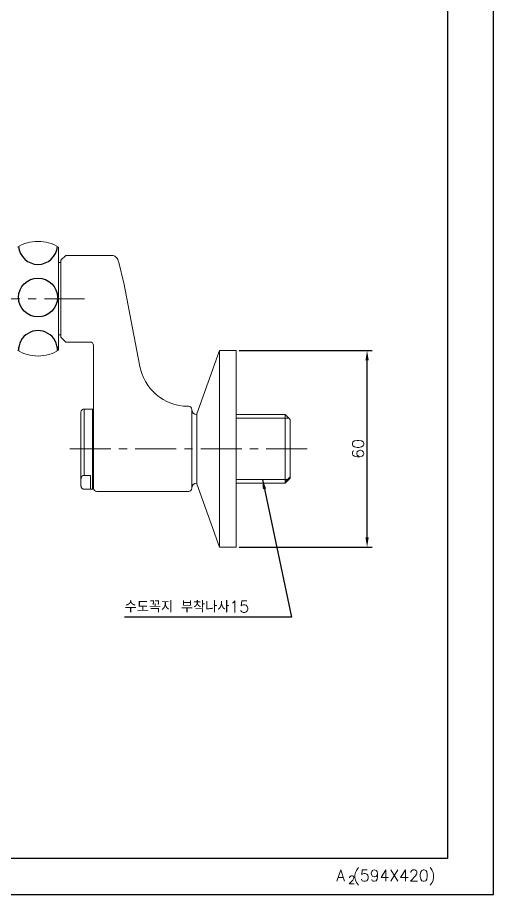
# Model space of a CAD drawing. Header units: millimetres. Extents: x 1435 to 2029, y -1230 to -810.
# Drawn here: x 1883.6 to 2028.9, y -1229.7 to -962 of the extents above; entities that cross this region are included whole.
import ezdxf

# ---------------------------------------------------------------- set-up
doc = ezdxf.new("R2010")
doc.units = ezdxf.units.MM
doc.header["$LTSCALE"] = 10
doc.linetypes.add('CENTER', pattern=[2, 1.25, -0.25, 0.25, -0.25])
doc.layers.get('0').update_dxf_attribs({"color": 2})
for name, color, linetype in [('00_COMPONENTS', 7, 'Continuous'), ('08_ALL_FEATURES', 7, 'Continuous'), ('1', 1, 'CENTER'), ('CENTER', 1, 'CENTER'), ('D', 2, 'Continuous'), ('DIM', 2, 'Continuous'), ('DWG', 7, 'Continuous')]:
    doc.layers.add(name, color=color, linetype=linetype)
doc.styles.add('GHS', font='romans', dxfattribs={"bigfont": 'ghs'})
doc.dimstyles.new('ISO-25', dxfattribs={"dimscale": 0, "dimtxt": 3.5, "dimasz": 3, "dimexe": 1.5, "dimexo": 1, "dimgap": 1, "dimtad": 3, "dimtoh": 1, "dimdec": 4, "dimzin": 9, "dimdsep": 46, "dimtxsty": 'GHS', "dimcen": 2.5, "dimclrd": 256, "dimclre": 256, "dimclrt": 256, "dimadec": 4, "dimazin": 2, "dimtfac": 1, "dimtdec": 4, "dimtix": 1, "dimtmove": 2, "dimatfit": 3, "dimfxl": 0, "dimlwd": 25, "dimlwe": 25, "dimarcsym": 0})

# ---------------------------------------------------------------- blocks, each defined once
blk = doc.blocks.new('*D2')
at = {"layer": 'Defpoints', "color": 0}
for p in [(1950.3, -1063.62), (1990.32, -1063.62), (1950.3, -1123.62)]:
    blk.add_point(p, dxfattribs=at)
at = {"layer": 'DIM', "lineweight": 25}
for p, q in [((1951.3, -1063.62), (1991.82, -1063.62)), ((1990.32, -1120.62), (1990.32, -1066.62)), ((1951.3, -1123.62), (1991.82, -1123.62))]:
    blk.add_line(p, q, dxfattribs=at)
at = {"layer": 'DIM'}
for points in [[(1989.82, -1066.62), (1990.82, -1066.62), (1990.32, -1063.62)], [(1989.82, -1120.62), (1990.82, -1120.62), (1990.32, -1123.62)]]:
    blk.add_solid(points, dxfattribs=at)
at = {"layer": 'DIM', "insert": (1987.57, -1093.62), "char_height": 3.5, "attachment_point": 5, "rotation": 90, "style": 'GHS'}
blk.add_mtext('60', dxfattribs=at)

msp = doc.modelspace()

# ---------------------------------------------------------------- linework, layer by layer
at = {"color": 4}
for p, q in [((2014.90275, -843.6547), (2014.90275, -1218.6547)), ((2014.90275, -1218.6547), (1465.90275, -1218.6547))]:
    msp.add_line(p, q, dxfattribs=at)
at = {"lineweight": 5}
for p, q in [((1965.2965, -1103.71987), (1965.2965, -1083.63958)), ((1966.7965, -1102.21987), (1966.7965, -1085.01436)), ((1965.2965, -1103.71987), (1966.7965, -1102.21987))]:
    msp.add_line(p, q, dxfattribs=at)
at = {"color": 7, "lineweight": 5}
msp.add_line((1906.80162, -1088.95664), (1906.80162, -1105.62224), dxfattribs=at)
msp.add_lwpolyline([(2028.90275, -1229.6547), (2028.90275, -809.6547), (1434.90275, -809.6547), (1434.90275, -1229.6547)], close=True)
at = {"layer": '00_COMPONENTS', "lineweight": 5}
for p, q in [((1896.0965, -1032.04136), (1896.0965, -1047.79136)), ((1965.2965, -1104.09461), (1965.2965, -1083.13961))]:
    msp.add_line(p, q, dxfattribs=at)
at = {"layer": '00_COMPONENTS', "color": 0, "lineweight": 5}
msp.add_line((1896.0965, -1047.79136), (1896.0965, -1063.54136), dxfattribs=at)
at = {"layer": '00_COMPONENTS', "lineweight": 5}
for centre, start, end in [((1889.8365, -1042.29135), 89.9522479, 121.332245), ((1889.8565, -1042.29135), 58.667755, 90.0477521)]:
    msp.add_arc(centre, 12, start, end, dxfattribs=at)
at = {"layer": '00_COMPONENTS', "color": 0, "lineweight": 5}
for centre, start, end in [((1889.8365, -1053.29136), 238.667755, 270.0477521), ((1889.8565, -1053.29136), 269.9522479, 301.332245)]:
    msp.add_arc(centre, 12, start, end, dxfattribs=at)
at = {"layer": '08_ALL_FEATURES', "color": 1, "linetype": 'CENTER', "lineweight": 5}
msp.add_line((1871.7965, -1047.79136), (1904.0465, -1047.79136), dxfattribs=at)
at = {"layer": '1', "color": 7, "linetype": 'Continuous', "lineweight": 5}
for p, q in [((1902.96424, -1082.42749), (1902.96424, -1102.91479)), ((1905.84228, -1081.47763), (1903.92359, -1081.47763)), ((1903.92359, -1081.47763), (1903.92359, -1101.73922)), ((1906.51382, -1081.46814), (1905.84228, -1081.46814)), ((1905.84228, -1081.46814), (1905.84228, -1081.47763)), ((1906.80162, -1081.75595), (1906.51382, -1081.46814)), ((1906.51382, -1081.46814), (1906.51382, -1105.93146)), ((1903.92359, -1101.73922), (1905.84228, -1101.73922)), ((1905.84228, -1101.73922), (1905.84228, -1105.93146)), ((1902.96424, -1104.7464), (1902.96424, -1102.91479)), ((1902.96424, -1104.97211), (1902.96424, -1104.7464)), ((1905.84228, -1105.92197), (1903.92359, -1105.92197)), ((1905.84228, -1105.93146), (1906.51382, -1105.93146)), ((1906.51382, -1105.93146), (1906.80162, -1105.64366))]:
    msp.add_line(p, q, dxfattribs=at)
for centre, start, end in [((1903.92359, -1082.42749), 128.3296292, 180), ((1903.92359, -1104.97211), 180, 214.8146345)]:
    msp.add_arc(centre, 0.95935, start, end, dxfattribs=at)
for points, knots in [([(1903.92359, -1081.47763), (1903.88802, -1081.47763), (1903.85328, -1081.47944), (1903.81077, -1081.48371), (1903.80232, -1081.48467), (1903.7855, -1081.48678), (1903.77711, -1081.48794), (1903.75227, -1081.49167), (1903.73621, -1081.49451), (1903.68931, -1081.50389), (1903.65976, -1081.51132), (1903.61751, -1081.52391), (1903.60377, -1081.52835), (1903.57733, -1081.53752), (1903.56457, -1081.54227), (1903.5275, -1081.55695), (1903.50439, -1081.56729), (1903.4607, -1081.58888), (1903.44011, -1081.60015), (1903.38257, -1081.63445), (1903.34938, -1081.65803), (1903.31951, -1081.68221)], [0, 0, 0, 0, 0.12569917, 0.12569917, 0.157123962, 0.157123962, 0.188548754, 0.188548754, 0.251398339, 0.251398339, 0.377097509, 0.377097509, 0.439947094, 0.439947094, 0.502796679, 0.502796679, 0.628495848, 0.628495848, 0.754195018, 0.754195018, 1, 1, 1, 1]), ([(1902.96424, -1102.91479), (1902.96424, -1102.85993), (1902.96549, -1102.8051), (1902.97192, -1102.6956), (1902.97709, -1102.64091), (1902.99311, -1102.53174), (1903.00394, -1102.47725), (1903.03361, -1102.36855), (1903.05242, -1102.31434), (1903.08931, -1102.23333), (1903.10307, -1102.20638), (1903.12642, -1102.16604), (1903.13467, -1102.1526), (1903.15213, -1102.12584), (1903.16134, -1102.11252), (1903.19059, -1102.07277), (1903.21223, -1102.04654), (1903.24883, -1102.0077), (1903.26174, -1101.99482), (1903.28901, -1101.96944), (1903.30336, -1101.95692), (1903.34889, -1101.91995), (1903.38249, -1101.89609), (1903.43976, -1101.86195), (1903.46, -1101.85085), (1903.49255, -1101.83472), (1903.50377, -1101.82943), (1903.52703, -1101.81905), (1903.53911, -1101.81395), (1903.57659, -1101.79909), (1903.60294, -1101.78986), (1903.64503, -1101.77729), (1903.65949, -1101.77332), (1903.6894, -1101.76586), (1903.70485, -1101.76237), (1903.75189, -1101.75296), (1903.78444, -1101.74798), (1903.83536, -1101.74282), (1903.85274, -1101.74148), (1903.88804, -1101.73968), (1903.90577, -1101.73922), (1903.92359, -1101.73922)], [0, 0, 0, 0, 0.125, 0.125, 0.25, 0.25, 0.375, 0.375, 0.5, 0.5, 0.5625, 0.5625, 0.59375, 0.59375, 0.625, 0.625, 0.6875, 0.6875, 0.71875, 0.71875, 0.75, 0.75, 0.8125, 0.8125, 0.84375, 0.84375, 0.859375, 0.859375, 0.875, 0.875, 0.90625, 0.90625, 0.921875, 0.921875, 0.9375, 0.9375, 0.96875, 0.96875, 0.984375, 0.984375, 1, 1, 1, 1]), ([(1903.92359, -1105.92197), (1903.88802, -1105.92197), (1903.85328, -1105.92016), (1903.81077, -1105.91589), (1903.80232, -1105.91494), (1903.7855, -1105.91282), (1903.77711, -1105.91167), (1903.75227, -1105.90793), (1903.73621, -1105.9051), (1903.68931, -1105.89571), (1903.65976, -1105.88828), (1903.61751, -1105.87569), (1903.60377, -1105.87125), (1903.57733, -1105.86208), (1903.56457, -1105.85733), (1903.5275, -1105.84266), (1903.50439, -1105.83231), (1903.4607, -1105.81072), (1903.44011, -1105.79946), (1903.3817, -1105.76463), (1903.34787, -1105.7405), (1903.28708, -1105.69098), (1903.26017, -1105.66559), (1903.22371, -1105.6268), (1903.21222, -1105.61375), (1903.1904, -1105.58744), (1903.18009, -1105.57418), (1903.15089, -1105.53439), (1903.13369, -1105.50775), (1903.1028, -1105.45429), (1903.08913, -1105.42748), (1903.05242, -1105.34681), (1903.03365, -1105.29275), (1903.00401, -1105.18423), (1902.99317, -1105.12978), (1902.97713, -1105.02058), (1902.97194, -1104.96584), (1902.96549, -1104.85617), (1902.96424, -1104.80127), (1902.96424, -1104.7464)], [0, 0, 0, 0, 0.03125, 0.03125, 0.0390625, 0.0390625, 0.046875, 0.046875, 0.0625, 0.0625, 0.09375, 0.09375, 0.109375, 0.109375, 0.125, 0.125, 0.15625, 0.15625, 0.1875, 0.1875, 0.25, 0.25, 0.3125, 0.3125, 0.34375, 0.34375, 0.375, 0.375, 0.4375, 0.4375, 0.5, 0.5, 0.625, 0.625, 0.75, 0.75, 0.875, 0.875, 1, 1, 1, 1])]:
    msp.add_open_spline(points, degree=3, knots=knots, dxfattribs=at)
at = {"layer": 'CENTER', "lineweight": 5}
msp.add_line((1972.05366, -1093.61711), (1898.7223, -1093.61711), dxfattribs=at)
at = {"layer": 'DIM', "lineweight": 5}
for p, q in [((1966.4585, -1084.30161), (1950.2965, -1084.30161)), ((1966.4585, -1102.93261), (1950.2965, -1102.93261))]:
    msp.add_line(p, q, dxfattribs=at)
at = {"layer": 'DWG', "lineweight": 5}
for p, q in [((1898.2965, -1034.57086), (1896.7965, -1036.07086)), ((1902.0465, -1034.57086), (1898.2965, -1034.57086)), ((1912.28457, -1034.57086), (1902.0465, -1034.57086)), ((1896.7965, -1036.79136), (1896.0965, -1036.79136)), ((1896.7965, -1036.79136), (1896.7965, -1036.07086)), ((1896.7965, -1047.79136), (1896.7965, -1036.79136)), ((1914.56811, -1036.73655), (1916.07512, -1043.03025)), ((1920.9762, -1068.52401), (1916.06962, -1042.9714)), ((1896.7965, -1059.51186), (1896.7965, -1047.79136)), ((1896.0965, -1058.79136), (1896.7965, -1058.79136)), ((1896.7965, -1059.51186), (1898.2965, -1061.01186)), ((1898.2965, -1061.01186), (1902.0465, -1061.01186)), ((1902.0465, -1061.01186), (1905.7965, -1061.01186)), ((1906.80162, -1088.95664), (1906.80162, -1062.01186)), ((1950.2965, -1063.61711), (1945.2965, -1063.61711)), ((1945.2965, -1123.61711), (1950.2965, -1123.61711))]:
    msp.add_line(p, q, dxfattribs=at)
at = {"layer": 'DWG', "color": 0, "lineweight": 5}
for p, q in [((1945.2965, -1063.61711), (1938.2965, -1082.96711)), ((1945.2965, -1063.61711), (1945.2965, -1123.61711)), ((1950.2965, -1063.61711), (1950.2965, -1123.61711)), ((1935.7965, -1080.61711), (1935.64506, -1080.61711)), ((1936.7965, -1081.61711), (1936.7965, -1082.61893)), ((1936.7965, -1105.61711), (1936.7965, -1082.61893)), ((1938.2965, -1082.96711), (1938.2965, -1104.26711)), ((1965.2965, -1083.13961), (1950.29673, -1083.13961)), ((1966.7965, -1084.63961), (1965.2965, -1083.13961)), ((1966.7965, -1084.63961), (1966.7965, -1085.3891)), ((1966.7965, -1102.59461), (1966.7965, -1085.3891)), ((1965.2965, -1104.09461), (1966.7965, -1102.59461)), ((1906.7965, -1103.36711), (1906.7965, -1105.61711)), ((1938.2965, -1104.26711), (1945.2965, -1123.61711)), ((1950.29673, -1104.09461), (1965.2965, -1104.09461)), ((1907.7965, -1106.61711), (1935.7965, -1106.61711))]:
    msp.add_line(p, q, dxfattribs=at)
at = {"layer": 'DWG', "color": 0}
msp.add_circle((1889.8465, -1047.41661), 5.92967, dxfattribs=at)
for centre, start, end in [((1889.8465, -1031.38018), 184.4751559, 355.5248441), ((1889.8465, -1063.45305), 357.2901788, 182.7098212)]:
    msp.add_arc(centre, 5.92967, start, end, dxfattribs=at)
at = {"layer": 'DWG', "lineweight": 5}
msp.add_arc((1905.7965, -1062.01186), 1, 0, 90, dxfattribs=at)
at = {"layer": 'DWG', "color": 0, "lineweight": 5}
for centre, radius, start, end in [((1935.7965, -1081.61711), 1, 0, 90), ((1938.2965, -1081.63961), 1.5, 180, 270), ((1938.2965, -1105.59461), 1.5, 90, 180), ((1907.7965, -1105.61711), 1, 180, 270), ((1935.7965, -1105.61711), 1, 270, 0)]:
    msp.add_arc(centre, radius, start, end, dxfattribs=at)
at = {"layer": 'DWG', "lineweight": 5}
for start_param, end_param in [(3.141599715, 3.277932061), (3.066090662, 3.141599715)]:
    msp.add_ellipse((1914.1055, -1043.34855), major_axis=(-1.96412, -0.37715), ratio=0.389938958, start_param=start_param, end_param=end_param, dxfattribs=at)
at = {"layer": 'DWG', "color": 0, "lineweight": 5}
msp.add_ellipse((1935.64278, -1065.61733), major_axis=(-0.83018, 14.97701), ratio=0.997558252, start_param=1.675389337, end_param=3.086083437, dxfattribs=at)
at = {"layer": 'DWG', "lineweight": 5}
msp.add_open_spline([(1914.56811, -1036.73655), (1914.53413, -1036.63652), (1914.41309, -1036.29291), (1914.22928, -1035.84479), (1913.87781, -1035.25701), (1913.24119, -1034.76288), (1912.6421, -1034.57397), (1912.3683, -1034.58355), (1912.28897, -1034.59117)], degree=3, knots=[0, 0, 0, 0, 0.103986191, 0.375089134, 0.612640639, 0.840098588, 0.955030015, 1, 1, 1, 1], dxfattribs=at)
at = {"layer": 'DWG', "color": 0, "lineweight": 5}
msp.add_open_spline([(1935.68047, -1080.59353), (1935.55613, -1080.59871), (1935.43209, -1080.60219), (1935.30833, -1080.60393)], degree=3, dxfattribs=at)

# ---------------------------------------------------------------- texts
at = {"color": 7, "style": 'GHS'}
for s, height, p in [('A (594X420)', 3.5, (1980.91659, -1225.6278)), ('2', 2.5, (1984.57027, -1226.45977))]:
    msp.add_text(s, height=height, dxfattribs=at).set_placement(p)
at = {"layer": 'D', "style": 'GHS'}
msp.add_text('수도꼭지 부착나사15', height=3.5, dxfattribs=at).set_placement((1916.28728, -1143.55693))

# ---------------------------------------------------------------- dimensions: what is measured, and where the dimension line sits
at = {"layer": 'DIM'}
dim = msp.add_linear_dim(base=(1990.31866, -1063.61711), p1=(1950.2965, -1123.61711), p2=(1950.2965, -1063.61711), angle=90, dimstyle='ISO-25', override={"dimscale": 1}, dxfattribs=at)
dim.commit()
dim.dimension.update_dxf_attribs({"geometry": '*D2', "text_midpoint": (1987.56866, -1093.61711)})

# ---------------------------------------------------------------- leaders
msp.add_leader([(1958.3775, -1102.93261), (1967.21996, -1145.04864), (1916.29813, -1145.04864)], dimstyle='ISO-25', override={"dimscale": 1, "dimtad": 0}, dxfattribs=at)

doc.saveas('drawing.dxf')
